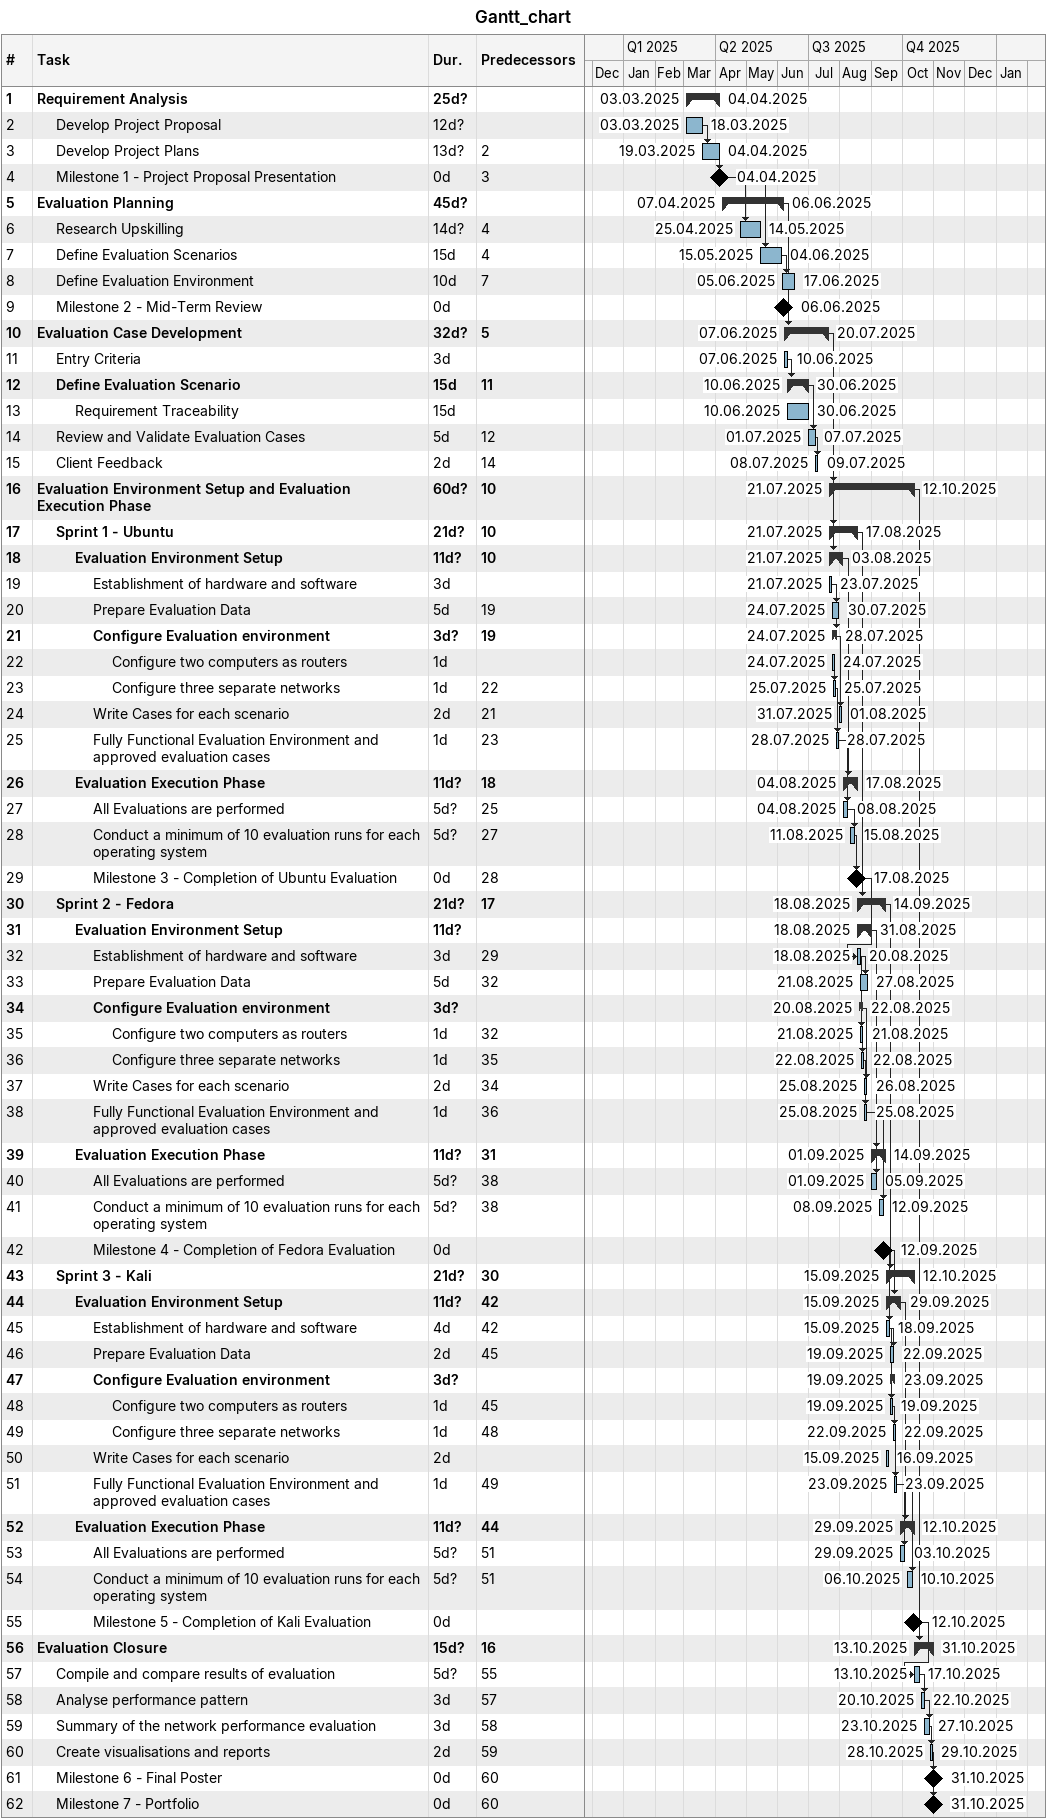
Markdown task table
Gantt_chart

| ID | Level | Task | Duration | Start | Finish | Predecessors |
|---|---|---|---|---|---|---|
| 1 | 1 | **Requirement Analysis** | 25d? | 2025-03-03 | 2025-04-04 |  |
| 2 | 2 | Develop Project Proposal | 12d? | 2025-03-03 | 2025-03-18 |  |
| 3 | 2 | Develop Project Plans | 13d? | 2025-03-19 | 2025-04-04 | 2 |
| 4 | 2 | Milestone 1 - Project Proposal Presentation | 0d | 2025-04-04 | 2025-04-04 | 3 |
| 5 | 1 | **Evaluation Planning** | 45d? | 2025-04-07 | 2025-06-06 |  |
| 6 | 2 | Research Upskilling | 14d? | 2025-04-25 | 2025-05-14 | 4 |
| 7 | 2 | Define Evaluation Scenarios | 15d | 2025-05-15 | 2025-06-04 | 4 |
| 8 | 2 | Define Evaluation Environment | 10d | 2025-06-05 | 2025-06-17 | 7 |
| 9 | 2 | Milestone 2 - Mid-Term Review | 0d | 2025-06-06 | 2025-06-06 |  |
| 10 | 1 | **Evaluation Case Development** | 32d? | 2025-06-07 | 2025-07-20 | 5 |
| 11 | 2 | Entry Criteria | 3d | 2025-06-07 | 2025-06-10 |  |
| 12 | 2 | **Define Evaluation Scenario** | 15d | 2025-06-10 | 2025-06-30 | 11 |
| 13 | 3 | Requirement Traceability | 15d | 2025-06-10 | 2025-06-30 |  |
| 14 | 2 | Review and Validate Evaluation Cases | 5d | 2025-07-01 | 2025-07-07 | 12 |
| 15 | 2 | Client Feedback | 2d | 2025-07-08 | 2025-07-09 | 14 |
| 16 | 1 | **Evaluation Environment Setup and Evaluation Execution Phase** | 60d? | 2025-07-21 | 2025-10-12 | 10 |
| 17 | 2 | **Sprint 1 - Ubuntu** | 21d? | 2025-07-21 | 2025-08-17 | 10 |
| 18 | 3 | **Evaluation Environment Setup** | 11d? | 2025-07-21 | 2025-08-03 | 10 |
| 19 | 4 | Establishment of hardware and software | 3d | 2025-07-21 | 2025-07-23 |  |
| 20 | 4 | Prepare Evaluation Data | 5d | 2025-07-24 | 2025-07-30 | 19 |
| 21 | 4 | **Configure Evaluation environment** | 3d? | 2025-07-24 | 2025-07-28 | 19 |
| 22 | 5 | Configure two computers as routers | 1d | 2025-07-24 | 2025-07-24 |  |
| 23 | 5 | Configure three separate networks | 1d | 2025-07-25 | 2025-07-25 | 22 |
| 24 | 4 | Write Cases for each scenario | 2d | 2025-07-31 | 2025-08-01 | 21 |
| 25 | 4 | Fully Functional Evaluation Environment and approved evaluation cases | 1d | 2025-07-28 | 2025-07-28 | 23 |
| 26 | 3 | **Evaluation Execution Phase** | 11d? | 2025-08-04 | 2025-08-17 | 18 |
| 27 | 4 | All Evaluations are performed | 5d? | 2025-08-04 | 2025-08-08 | 25 |
| 28 | 4 | Conduct a minimum of 10 evaluation runs for each operating system | 5d? | 2025-08-11 | 2025-08-15 | 27 |
| 29 | 4 | Milestone 3 - Completion of Ubuntu Evaluation | 0d | 2025-08-17 | 2025-08-17 | 28 |
| 30 | 2 | **Sprint 2 - Fedora** | 21d? | 2025-08-18 | 2025-09-14 | 17 |
| 31 | 3 | **Evaluation Environment Setup** | 11d? | 2025-08-18 | 2025-08-31 |  |
| 32 | 4 | Establishment of hardware and software | 3d | 2025-08-18 | 2025-08-20 | 29 |
| 33 | 4 | Prepare Evaluation Data | 5d | 2025-08-21 | 2025-08-27 | 32 |
| 34 | 4 | **Configure Evaluation environment** | 3d? | 2025-08-20 | 2025-08-22 |  |
| 35 | 5 | Configure two computers as routers | 1d | 2025-08-21 | 2025-08-21 | 32 |
| 36 | 5 | Configure three separate networks | 1d | 2025-08-22 | 2025-08-22 | 35 |
| 37 | 4 | Write Cases for each scenario | 2d | 2025-08-25 | 2025-08-26 | 34 |
| 38 | 4 | Fully Functional Evaluation Environment and approved evaluation cases | 1d | 2025-08-25 | 2025-08-25 | 36 |
| 39 | 3 | **Evaluation Execution Phase** | 11d? | 2025-09-01 | 2025-09-14 | 31 |
| 40 | 4 | All Evaluations are performed | 5d? | 2025-09-01 | 2025-09-05 | 38 |
| 41 | 4 | Conduct a minimum of 10 evaluation runs for each operating system | 5d? | 2025-09-08 | 2025-09-12 | 38 |
| 42 | 4 | Milestone 4 - Completion of Fedora Evaluation | 0d | 2025-09-12 | 2025-09-12 |  |
| 43 | 2 | **Sprint 3 - Kali** | 21d? | 2025-09-15 | 2025-10-12 | 30 |
| 44 | 3 | **Evaluation Environment Setup** | 11d? | 2025-09-15 | 2025-09-29 | 42 |
| 45 | 4 | Establishment of hardware and software | 4d | 2025-09-15 | 2025-09-18 | 42 |
| 46 | 4 | Prepare Evaluation Data | 2d | 2025-09-19 | 2025-09-22 | 45 |
| 47 | 4 | **Configure Evaluation environment** | 3d? | 2025-09-19 | 2025-09-23 |  |
| 48 | 5 | Configure two computers as routers | 1d | 2025-09-19 | 2025-09-19 | 45 |
| 49 | 5 | Configure three separate networks | 1d | 2025-09-22 | 2025-09-22 | 48 |
| 50 | 4 | Write Cases for each scenario | 2d | 2025-09-15 | 2025-09-16 |  |
| 51 | 4 | Fully Functional Evaluation Environment and approved evaluation cases | 1d | 2025-09-23 | 2025-09-23 | 49 |
| 52 | 3 | **Evaluation Execution Phase** | 11d? | 2025-09-29 | 2025-10-12 | 44 |
| 53 | 4 | All Evaluations are performed | 5d? | 2025-09-29 | 2025-10-03 | 51 |
| 54 | 4 | Conduct a minimum of 10 evaluation runs for each operating system | 5d? | 2025-10-06 | 2025-10-10 | 51 |
| 55 | 4 | Milestone 5 - Completion of Kali Evaluation | 0d | 2025-10-12 | 2025-10-12 |  |
| 56 | 1 | **Evaluation Closure** | 15d? | 2025-10-13 | 2025-10-31 | 16 |
| 57 | 2 | Compile and compare results of evaluation | 5d? | 2025-10-13 | 2025-10-17 | 55 |
| 58 | 2 | Analyse performance pattern | 3d | 2025-10-20 | 2025-10-22 | 57 |
| 59 | 2 | Summary of the network performance evaluation | 3d | 2025-10-23 | 2025-10-27 | 58 |
| 60 | 2 | Create visualisations and reports | 2d | 2025-10-28 | 2025-10-29 | 59 |
| 61 | 2 | Milestone 6 - Final Poster | 0d | 2025-10-31 | 2025-10-31 | 60 |
| 62 | 2 | Milestone 7 - Portfolio | 0d | 2025-10-31 | 2025-10-31 | 60 |
